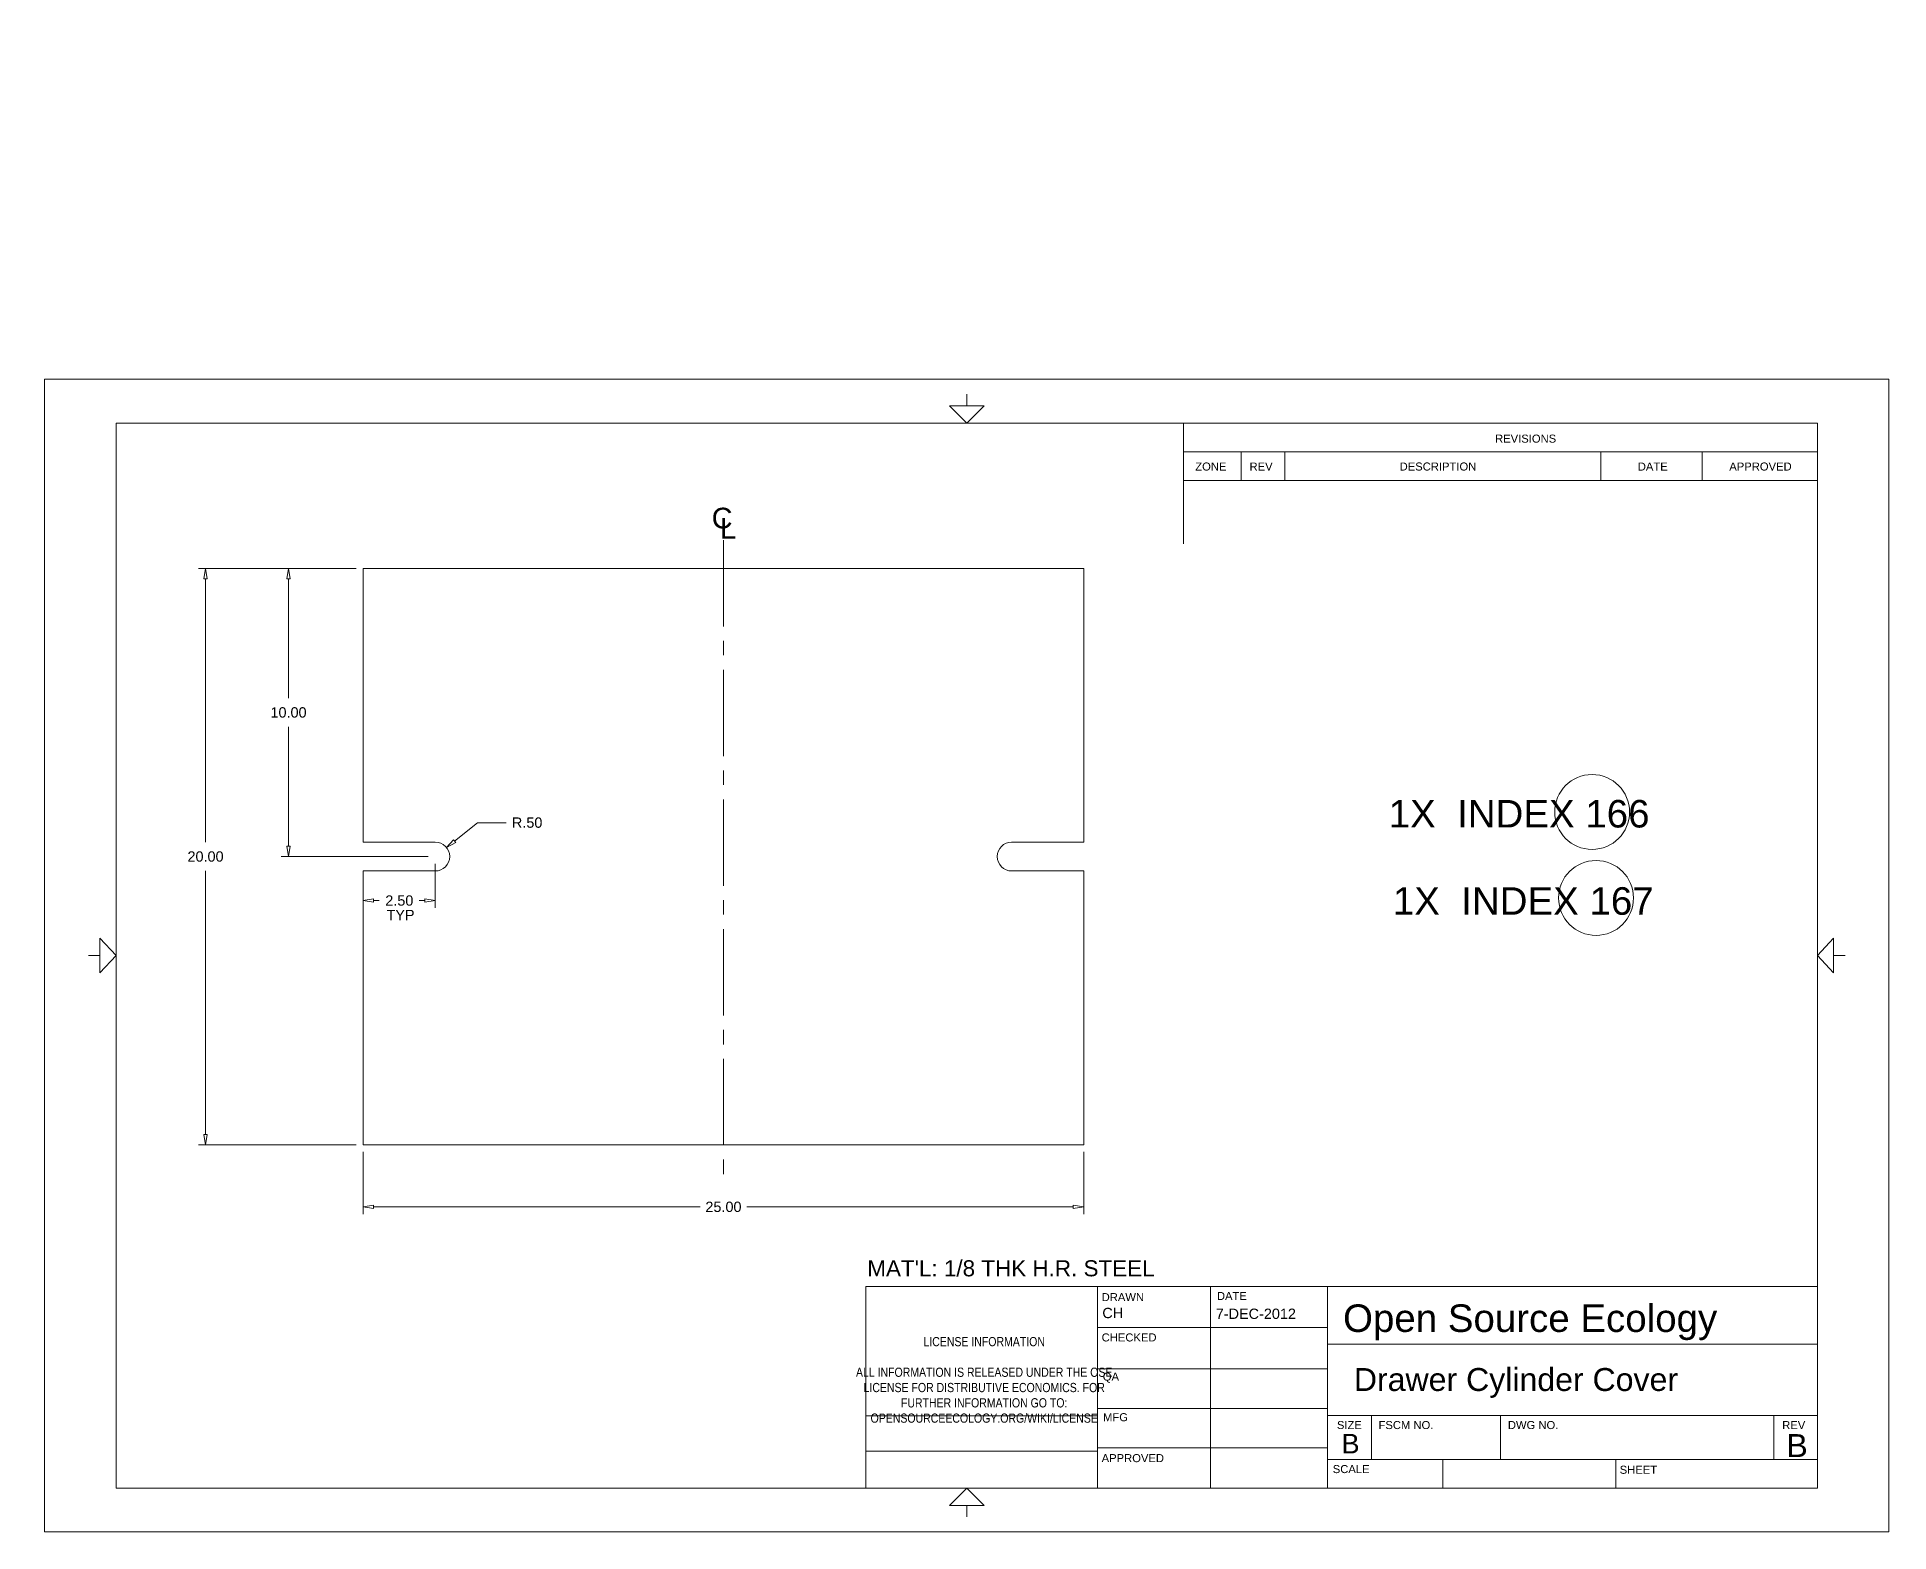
# Model space of a CAD drawing. Header units: inches. Extents: x -0.1 to 16, y 0 to 13.
import ezdxf

# ---------------------------------------------------------------- set-up
doc = ezdxf.new("R2010")
doc.units = ezdxf.units.IN
doc.header["$MEASUREMENT"] = 0
doc.linetypes.add('CENTER2', pattern=[1.125, 0.75, -0.125, 0.125, -0.125])
for name, color, linetype, lineweight in [('BEND CENTERS', 204, 'CENTER2', 0), ('CONTINUOUS', 7, 'Continuous', 0), ('DIMENSIONS', 7, 'Continuous', 0), ('VISIBLE', 7, 'Continuous', 0)]:
    doc.layers.add(name, color=color, linetype=linetype, lineweight=lineweight)
doc.styles.get("Standard").update_dxf_attribs({"font": 'txt', "height": 0.125})
doc.dimstyles.get("Standard").update_dxf_attribs({"dimtxt": 0.18, "dimasz": 0.18, "dimexe": 0.18, "dimexo": 0.0625, "dimgap": 0.09, "dimtad": 0, "dimtih": 1, "dimtoh": 1, "dimdec": 4, "dimzin": 0, "dimdsep": 46, "dimtxsty": 'Standard', "dimcen": 0.09, "dimadec": 0, "dimazin": 0, "dimtfac": 1, "dimtdec": 4, "dimtofl": 0, "dimtmove": 0, "dimatfit": 3, "dimfxl": 1, "dimtolj": 1, "dimtzin": 0, "dimarcsym": 0})

# ---------------------------------------------------------------- blocks, each defined once
blk = doc.blocks.new('D1')
at = {"layer": 'DIMENSIONS'}
for p, q in [((2.702, 8.359), (1.334, 8.359)), ((1.396, 8.269), (1.396, 5.984)), ((1.396, 3.449), (1.396, 5.734)), ((2.702, 3.359), (1.334, 3.359))]:
    blk.add_line(p, q, dxfattribs=at)
for points in [[(1.396, 8.359), (1.411, 8.269), (1.381, 8.269), (1.396, 8.359)], [(1.396, 3.359), (1.381, 3.449), (1.411, 3.449), (1.396, 3.359)]]:
    blk.add_lwpolyline(points, dxfattribs=at)
at = {"layer": 'DIMENSIONS', "insert": (1.396, 5.859), "char_height": 0.08958, "attachment_point": 5}
for s in ['{\\fArial|b0|i0|c0|p0;20.00}{\\fMS Shell Dlg|b0|i0|c0|p0;\\H0.9444444x;}', '{\\fArial|b0|i0|c0|p0;}', '{\\fArial|b0|i0|c0|p0;}']:
    blk.add_mtext(s, dxfattribs=at)
blk = doc.blocks.new('D2')
at = {"layer": 'DIMENSIONS'}
for p, q in [((2.702, 8.359), (2.053, 8.359)), ((2.116, 8.269), (2.116, 7.234)), ((2.116, 5.949), (2.116, 6.984)), ((3.327, 5.859), (2.053, 5.859))]:
    blk.add_line(p, q, dxfattribs=at)
for points in [[(2.116, 8.359), (2.131, 8.269), (2.101, 8.269), (2.116, 8.359)], [(2.116, 5.859), (2.101, 5.949), (2.131, 5.949), (2.116, 5.859)]]:
    blk.add_lwpolyline(points, dxfattribs=at)
at = {"layer": 'DIMENSIONS', "insert": (2.116, 7.109), "char_height": 0.08958, "attachment_point": 5}
for s in ['{\\fArial|b0|i0|c0|p0;10.00}{\\fMS Shell Dlg|b0|i0|c0|p0;\\H0.9444444x;}', '{\\fArial|b0|i0|c0|p0;}', '{\\fArial|b0|i0|c0|p0;}']:
    blk.add_mtext(s, dxfattribs=at)
blk = doc.blocks.new('D3')
at = {"layer": 'DIMENSIONS'}
for p, q in [((3.389, 5.797), (3.389, 5.415)), ((2.764, 5.672), (2.764, 5.415)), ((2.854, 5.477), (2.903, 5.477)), ((3.299, 5.477), (3.25, 5.477))]:
    blk.add_line(p, q, dxfattribs=at)
for points in [[(2.764, 5.477), (2.854, 5.492), (2.854, 5.462), (2.764, 5.477)], [(3.389, 5.477), (3.299, 5.462), (3.299, 5.492), (3.389, 5.477)]]:
    blk.add_lwpolyline(points, dxfattribs=at)
at = {"layer": 'DIMENSIONS', "char_height": 0.08958}
for s, insert, attachment_point in [('{\\fArial|b0|i0|c0|p0;2.50}{\\fMS Shell Dlg|b0|i0|c0|p0;\\H0.9444444x;}', (3.077, 5.477), 5), ('{\\fArial|b0|i0|c0|p0;}', (3.077, 5.477), 5), ('{\\fArial|b0|i0|c0|p0;TYP}{\\fArial|b0|i0|c0|p0;}', (2.966, 5.352), 4)]:
    blk.add_mtext(s, dxfattribs=dict(at, insert=insert, attachment_point=attachment_point))
blk = doc.blocks.new('D4')
at = {"layer": 'DIMENSIONS'}
for p, q in [((2.764, 3.297), (2.764, 2.757)), ((9.014, 3.297), (9.014, 2.757)), ((2.854, 2.82), (5.688, 2.82)), ((8.924, 2.82), (6.091, 2.82))]:
    blk.add_line(p, q, dxfattribs=at)
for points in [[(2.764, 2.82), (2.854, 2.835), (2.854, 2.805), (2.764, 2.82)], [(9.014, 2.82), (8.924, 2.805), (8.924, 2.835), (9.014, 2.82)]]:
    blk.add_lwpolyline(points, dxfattribs=at)
at = {"layer": 'DIMENSIONS', "insert": (5.889, 2.82), "char_height": 0.08958, "attachment_point": 5}
for s in ['{\\fArial|b0|i0|c0|p0;25.00}{\\fMS Shell Dlg|b0|i0|c0|p0;\\H0.9444444x;}', '{\\fArial|b0|i0|c0|p0;}', '{\\fArial|b0|i0|c0|p0;}']:
    blk.add_mtext(s, dxfattribs=at)
blk = doc.blocks.new('D5')
at = {"layer": 'DIMENSIONS'}
for p in [(3.557, 5.993), (4.005, 6.153)]:
    blk.add_line(p, (3.755, 6.153), dxfattribs=at)
blk.add_lwpolyline([(3.487, 5.937), (3.548, 6.005), (3.566, 5.982), (3.487, 5.937)], dxfattribs=at)
at = {"layer": 'DIMENSIONS', "insert": (4.186, 6.153), "char_height": 0.08958, "attachment_point": 5}
for s in ['{\\fArial|b0|i0|c0|p0;R.50}{\\fMS Shell Dlg|b0|i0|c0|p0;\\H0.9444444x;}', '{\\fArial|b0|i0|c0|p0;}', '{\\fArial|b0|i0|c0|p0;}']:
    blk.add_mtext(s, dxfattribs=at)
blk = doc.blocks.new('BLOCK1')
at = {"layer": 'CONTINUOUS'}
for p, q in [((16, 10), (0, 10)), ((0, 10), (0, 0)), ((16, 0), (16, 10)), ((8, 9.87), (8, 9.77)), ((15.38, 9.62), (0.62, 9.62)), ((0.62, 9.62), (0.62, 0.38)), ((9.88, 9.62), (9.88, 8.573)), ((15.38, 0.38), (15.38, 9.62)), ((9.88, 9.37), (15.38, 9.37)), ((10.38, 9.12), (10.38, 9.37)), ((10.76, 9.12), (10.76, 9.37)), ((13.5, 9.12), (13.5, 9.37)), ((14.38, 9.12), (14.38, 9.37)), ((9.88, 9.12), (15.38, 9.12)), ((0.38, 5), (0.48, 5)), ((15.62, 5), (15.52, 5)), ((7.124, 2.13), (7.124, 0.38)), ((7.124, 2.13), (11.13, 2.13)), ((9.135, 2.13), (9.135, 0.38)), ((10.114, 2.13), (10.114, 0.38)), ((11.13, 0.38), (11.13, 2.13)), ((11.13, 2.13), (15.38, 2.13)), ((11.13, 1.774), (9.13, 1.774)), ((11.13, 1.63), (15.38, 1.63)), ((11.13, 1.416), (9.13, 1.416)), ((9.13, 1.007), (7.124, 1.007)), ((11.13, 1.072), (9.13, 1.072)), ((11.13, 1.01), (15.38, 1.01)), ((11.51, 0.63), (11.51, 1.01)), ((12.63, 0.63), (12.63, 1.01)), ((15, 0.63), (15, 1.01)), ((9.13, 0.7), (7.124, 0.7)), ((11.13, 0.729), (9.13, 0.729)), ((11.13, 0.63), (15.38, 0.63)), ((12.13, 0.38), (12.13, 0.63)), ((13.63, 0.38), (13.63, 0.63)), ((0.62, 0.38), (15.38, 0.38)), ((8, 0.13), (8, 0.23)), ((0, 0), (16, 0))]:
    blk.add_line(p, q, dxfattribs=at)
for points in [[(7.85, 9.77), (8.15, 9.77), (8, 9.62), (8, 9.62), (7.85, 9.77)], [(0.48, 4.85), (0.48, 5.15), (0.62, 5), (0.62, 5), (0.48, 4.85)], [(15.52, 4.85), (15.52, 5.15), (15.38, 5), (15.38, 5), (15.52, 4.85)], [(7.85, 0.23), (8.15, 0.23), (8, 0.38), (8, 0.38), (7.85, 0.23)]]:
    blk.add_lwpolyline(points, dxfattribs=at)
at = {"layer": 'CONTINUOUS', "attachment_point": 4}
for s, insert, char_height in [('{\\fArial|b0|i0|c0|p0;\\C7;REVISIONS}{\\fArial|b0|i0|c0|p0;\\C7;}', (12.583, 9.484), 0.06968), ('{\\fArial|b0|i0|c0|p0;\\C7;ZONE}{\\fArial|b0|i0|c0|p0;\\C7;}', (9.982, 9.242), 0.06968), ('{\\fArial|b0|i0|c0|p0;\\C7;REV}{\\fArial|b0|i0|c0|p0;\\C7;}', (10.453, 9.242), 0.06968), ('{\\fArial|b0|i0|c0|p0;\\C7;DESCRIPTION}{\\fArial|b0|i0|c0|p0;\\C7;}', (11.755, 9.242), 0.06968), ('{\\fArial|b0|i0|c0|p0;\\C7;DATE}{\\fArial|b0|i0|c0|p0;\\C7;}', (13.821, 9.242), 0.06968), ('{\\fArial|b0|i0|c0|p0;\\C7;APPROVED}{\\fArial|b0|i0|c0|p0;\\C7;}', (14.615, 9.242), 0.06968), ('{\\fArial|b0|i0|c0|p0;\\C7;}', (-0.066, 6.073), 0.20903), ('{\\fArial|b0|i0|c0|p0;\\C7;}', (-0.066, 3.073), 0.20903), ('{\\fArial|b0|i0|c0|p0;\\C7;DRAWN}{\\fArial|b0|i0|c0|p0;\\C7;}', (9.17, 2.037), 0.06968), ('{\\fArial|b0|i0|c0|p0;\\C7;CH}{\\fArial|b0|i0|c0|p0;\\C7;}', (9.176, 1.899), 0.08958), ('{\\fArial|b0|i0|c0|p0;\\C7;7-DEC-2012}{\\fArial|b0|i0|c0|p0;\\C7;}', (10.16, 1.892), 0.08958), ('{\\fArial|b0|i0|c0|p0;\\C7;DATE}{\\fArial|b0|i0|c0|p0;\\C7;}', (10.17, 2.047), 0.06968), ('{\\fArial|b0|i0|c0|p0;\\C7;CHECKED}{\\fArial|b0|i0|c0|p0;\\C7;}', (9.17, 1.687), 0.06968), ('{\\fArial|b0|i0|c0|p0;\\C7;QA}{\\fArial|b0|i0|c0|p0;\\C7;}', (9.18, 1.338), 0.06968), ('{\\fArial|b0|i0|c0|p0;\\C7;MFG}{\\fArial|b0|i0|c0|p0;\\C7;}', (9.182, 0.995), 0.06968), ('{\\fArial|b0|i0|c0|p0;\\C7;SIZE}{\\fArial|b0|i0|c0|p0;\\C7;}', (11.211, 0.927), 0.06968), ('{\\fArial|b0|i0|c0|p0;\\C7;B}{\\fArial|b0|i0|c0|p0;\\C7;}', (11.25, 0.766), 0.16921), ('{\\fArial|b0|i0|c0|p0;\\C7;FSCM NO.}{\\fArial|b0|i0|c0|p0;\\C7;}', (11.572, 0.927), 0.06968), ('{\\fArial|b0|i0|c0|p0;\\C7;DWG NO.}{\\fArial|b0|i0|c0|p0;\\C7;}', (12.694, 0.927), 0.06968), ('{\\fArial|b0|i0|c0|p0;\\C7;REV}{\\fArial|b0|i0|c0|p0;\\C7;}', (15.074, 0.927), 0.06968), ('{\\fArial|b0|i0|c0|p0;\\C7;APPROVED}{\\fArial|b0|i0|c0|p0;\\C7;}', (9.17, 0.64), 0.06968), ('{\\fArial|b0|i0|c0|p0;\\C7;}', (13.135, 0.749), 0.08958), ('{\\fArial|b0|i0|c0|p0;\\C7;SCALE}{\\fArial|b0|i0|c0|p0;\\C7;}', (11.175, 0.545), 0.06968), ('{\\fArial|b0|i0|c0|p0;\\C7;SHEET}{\\fArial|b0|i0|c0|p0;\\C7;}', (13.664, 0.539), 0.06968), ('{\\fArial|b0|i0|c0|p0;\\C7;}', (-0.066, 0.073), 0.20903)]:
    blk.add_mtext(s, dxfattribs=dict(at, insert=insert, char_height=char_height))

msp = doc.modelspace()

# ---------------------------------------------------------------- linework, layer by layer
at = {"layer": 'BEND CENTERS'}
msp.add_line((5.889, 8.605), (5.889, 3.01), dxfattribs=at)
at = {"layer": 'CONTINUOUS'}
for centre in [(13.425, 6.246), (13.459, 5.5)]:
    msp.add_circle(centre, 0.325, dxfattribs=at)
at = {"layer": 'VISIBLE'}
for p, q in [((2.764, 5.984), (2.764, 8.359)), ((2.764, 8.359), (9.014, 8.359)), ((9.014, 8.359), (9.014, 5.984)), ((2.764, 5.984), (3.389, 5.984)), ((8.389, 5.984), (9.014, 5.984)), ((3.389, 5.734), (2.764, 5.734)), ((2.764, 3.359), (2.764, 5.734)), ((9.014, 5.734), (8.389, 5.734)), ((9.014, 5.734), (9.014, 3.359)), ((9.014, 3.359), (2.764, 3.359))]:
    msp.add_line(p, q, dxfattribs=at)
for centre, start, end in [((3.389, 5.859), 270, 90), ((8.389, 5.859), 90, 270)]:
    msp.add_arc(centre, 0.125, start, end, dxfattribs=at)

# ---------------------------------------------------------------- block references
at = {"layer": 'CONTINUOUS'}
msp.add_blockref('BLOCK1', (0, 0), dxfattribs=at)

# ---------------------------------------------------------------- texts
for s, insert, char_height, attachment_point in [('{\\fArial|b0|i0|c0|p0;\\C7;C}{\\fArial|b0|i0|c0|p0;\\C7;\\H0.5x;}', (5.787, 8.885), 0.17917, 1), ('{\\fArial|b0|i0|c0|p0;\\C7;L}{\\fArial|b0|i0|c0|p0;\\C7;\\H0.5x;}', (5.86, 8.797), 0.17917, 1), ('{\\fArial|b0|i0|c0|p0;\\C7;1X  INDEX 166}{\\fArial|b0|i0|c0|p0;\\C7;\\H0.375x;}', (11.66, 6.35), 0.23889, 1), ('{\\fArial|b0|i0|c0|p0;\\C7;1X  INDEX 167}{\\fArial|b0|i0|c0|p0;\\C7;\\H0.375x;}', (11.696, 5.593), 0.23889, 1), ("{\\fArial|b0|i0|c0|p0;\\C7;MAT'L: 1/8 THK H.R. STEEL}{\\fArial|b0|i0|c0|p0;\\C7;\\H0.642857134x;}", (7.137, 2.357), 0.13935, 1), ('{\\fArial|b0|i0|c0|p0;\\C7;Open Source Ecology}{\\fArial|b0|i0|c0|p0;\\C7;\\H0.375x;}', (11.264, 1.974), 0.23889, 1), ('{\\fArial Narrow|b0|i0|c0|p0;\\C7;LICENSE INFORMATION}{\\fArial Narrow|b0|i0|c0|p0;\\C7;\\P}{\\fArial Narrow|b0|i0|c0|p0;\\C7;\\PALL INFORMATION IS RELEASED UNDER THE OSE}{\\fArial Narrow|b0|i0|c0|p0;\\C7;\\PLICENSE FOR DISTRIBUTIVE ECONOMICS. FOR}{\\fArial Narrow|b0|i0|c0|p0;\\C7;\\PFURTHER INFORMATION GO TO:}{\\fArial Narrow|b0|i0|c0|p0;\\C7;\\POPENSOURCEECOLOGY.ORG/WIKI/LICENSE}{\\fArial|b0|i0|c0|p0;\\C7;\\H1.125x;}', (8.151, 1.691), 0.07963, 2), ('{\\fArial|b0|i0|c0|p0;\\C7;Drawer Cylinder Cover}{\\fArial|b0|i0|c0|p0;\\C7;}', (11.358, 1.422), 0.19907, 1), ('{\\fArial|b0|i0|c0|p0;\\C7;B}{\\fArial|b0|i0|c0|p0;\\C7;\\H0.45x;}', (15.11, 0.849), 0.19907, 1)]:
    msp.add_mtext(s, dxfattribs=dict(at, insert=insert, char_height=char_height, attachment_point=attachment_point))

# ---------------------------------------------------------------- dimensions: what is measured, and where the dimension line sits
at = {"layer": 'DIMENSIONS'}
for p1, p2, angle, picture, middle, turn in [((2.764, 8.359), (3.389, 5.859), 90, 'D2', (8.005, 12.968), 90), ((2.764, 8.359), (2.764, 3.359), 90, 'D1', (7.285, 11.718), 90), ((9.014, 3.359), (2.764, 3.359), 180, 'D4', (11.779, 8.679), 180)]:
    dim = msp.add_linear_dim(base=(0, 0), p1=p1, p2=p2, angle=angle, dimstyle='Standard', override={"dimtxt": 0.089583, "dimtad": 0, "dimdec": 2, "dimzin": 0, "dimse1": 0, "dimse2": 0, "dimsd1": 0, "dimsd2": 0, "dimadec": 2, "dimazin": 0, "dimtol": 0, "dimlim": 0, "dimtp": 0.00019685, "dimtm": 7.87402e-05, "dimtdec": 2}, dxfattribs=at)
    dim.commit()
    dim.dimension.update_dxf_attribs({"geometry": picture, "text_midpoint": middle, "text_rotation": turn})
dim = msp.add_radius_dim(center=(3.389, 5.859), mpoint=(3.5, 5.918), dimstyle='Standard', override={"dimtxt": 0.089583, "dimtad": 0, "dimdec": 2, "dimzin": 0, "dimse1": 0, "dimse2": 0, "dimsd1": 0, "dimsd2": 0, "dimadec": 2, "dimazin": 0, "dimtol": 0, "dimlim": 0, "dimtp": 0.00019685, "dimtm": 7.87402e-05, "dimtdec": 2}, dxfattribs=at)
dim.commit()
dim.dimension.update_dxf_attribs({"geometry": 'D5', "text_midpoint": (10.075, 12.012)})
dim = msp.add_linear_dim(base=(0, 0), p1=(2.764336293, 5.734108272), p2=(3.389336293, 5.859108272), angle=180, text='<>TYP\\P', dimstyle='Standard', override={"dimtxt": 0.089583, "dimtad": 0, "dimdec": 2, "dimzin": 0, "dimse1": 0, "dimse2": 0, "dimsd1": 0, "dimsd2": 0, "dimadec": 2, "dimazin": 0, "dimtol": 0, "dimlim": 0, "dimtp": 0.00019685, "dimtm": 7.87402e-05, "dimtdec": 2}, dxfattribs=at)
dim.commit()
dim.dimension.update_dxf_attribs({"geometry": 'D3', "text_midpoint": (8.966172586, 11.336432029), "text_rotation": 180})

doc.saveas('drawing.dxf')
